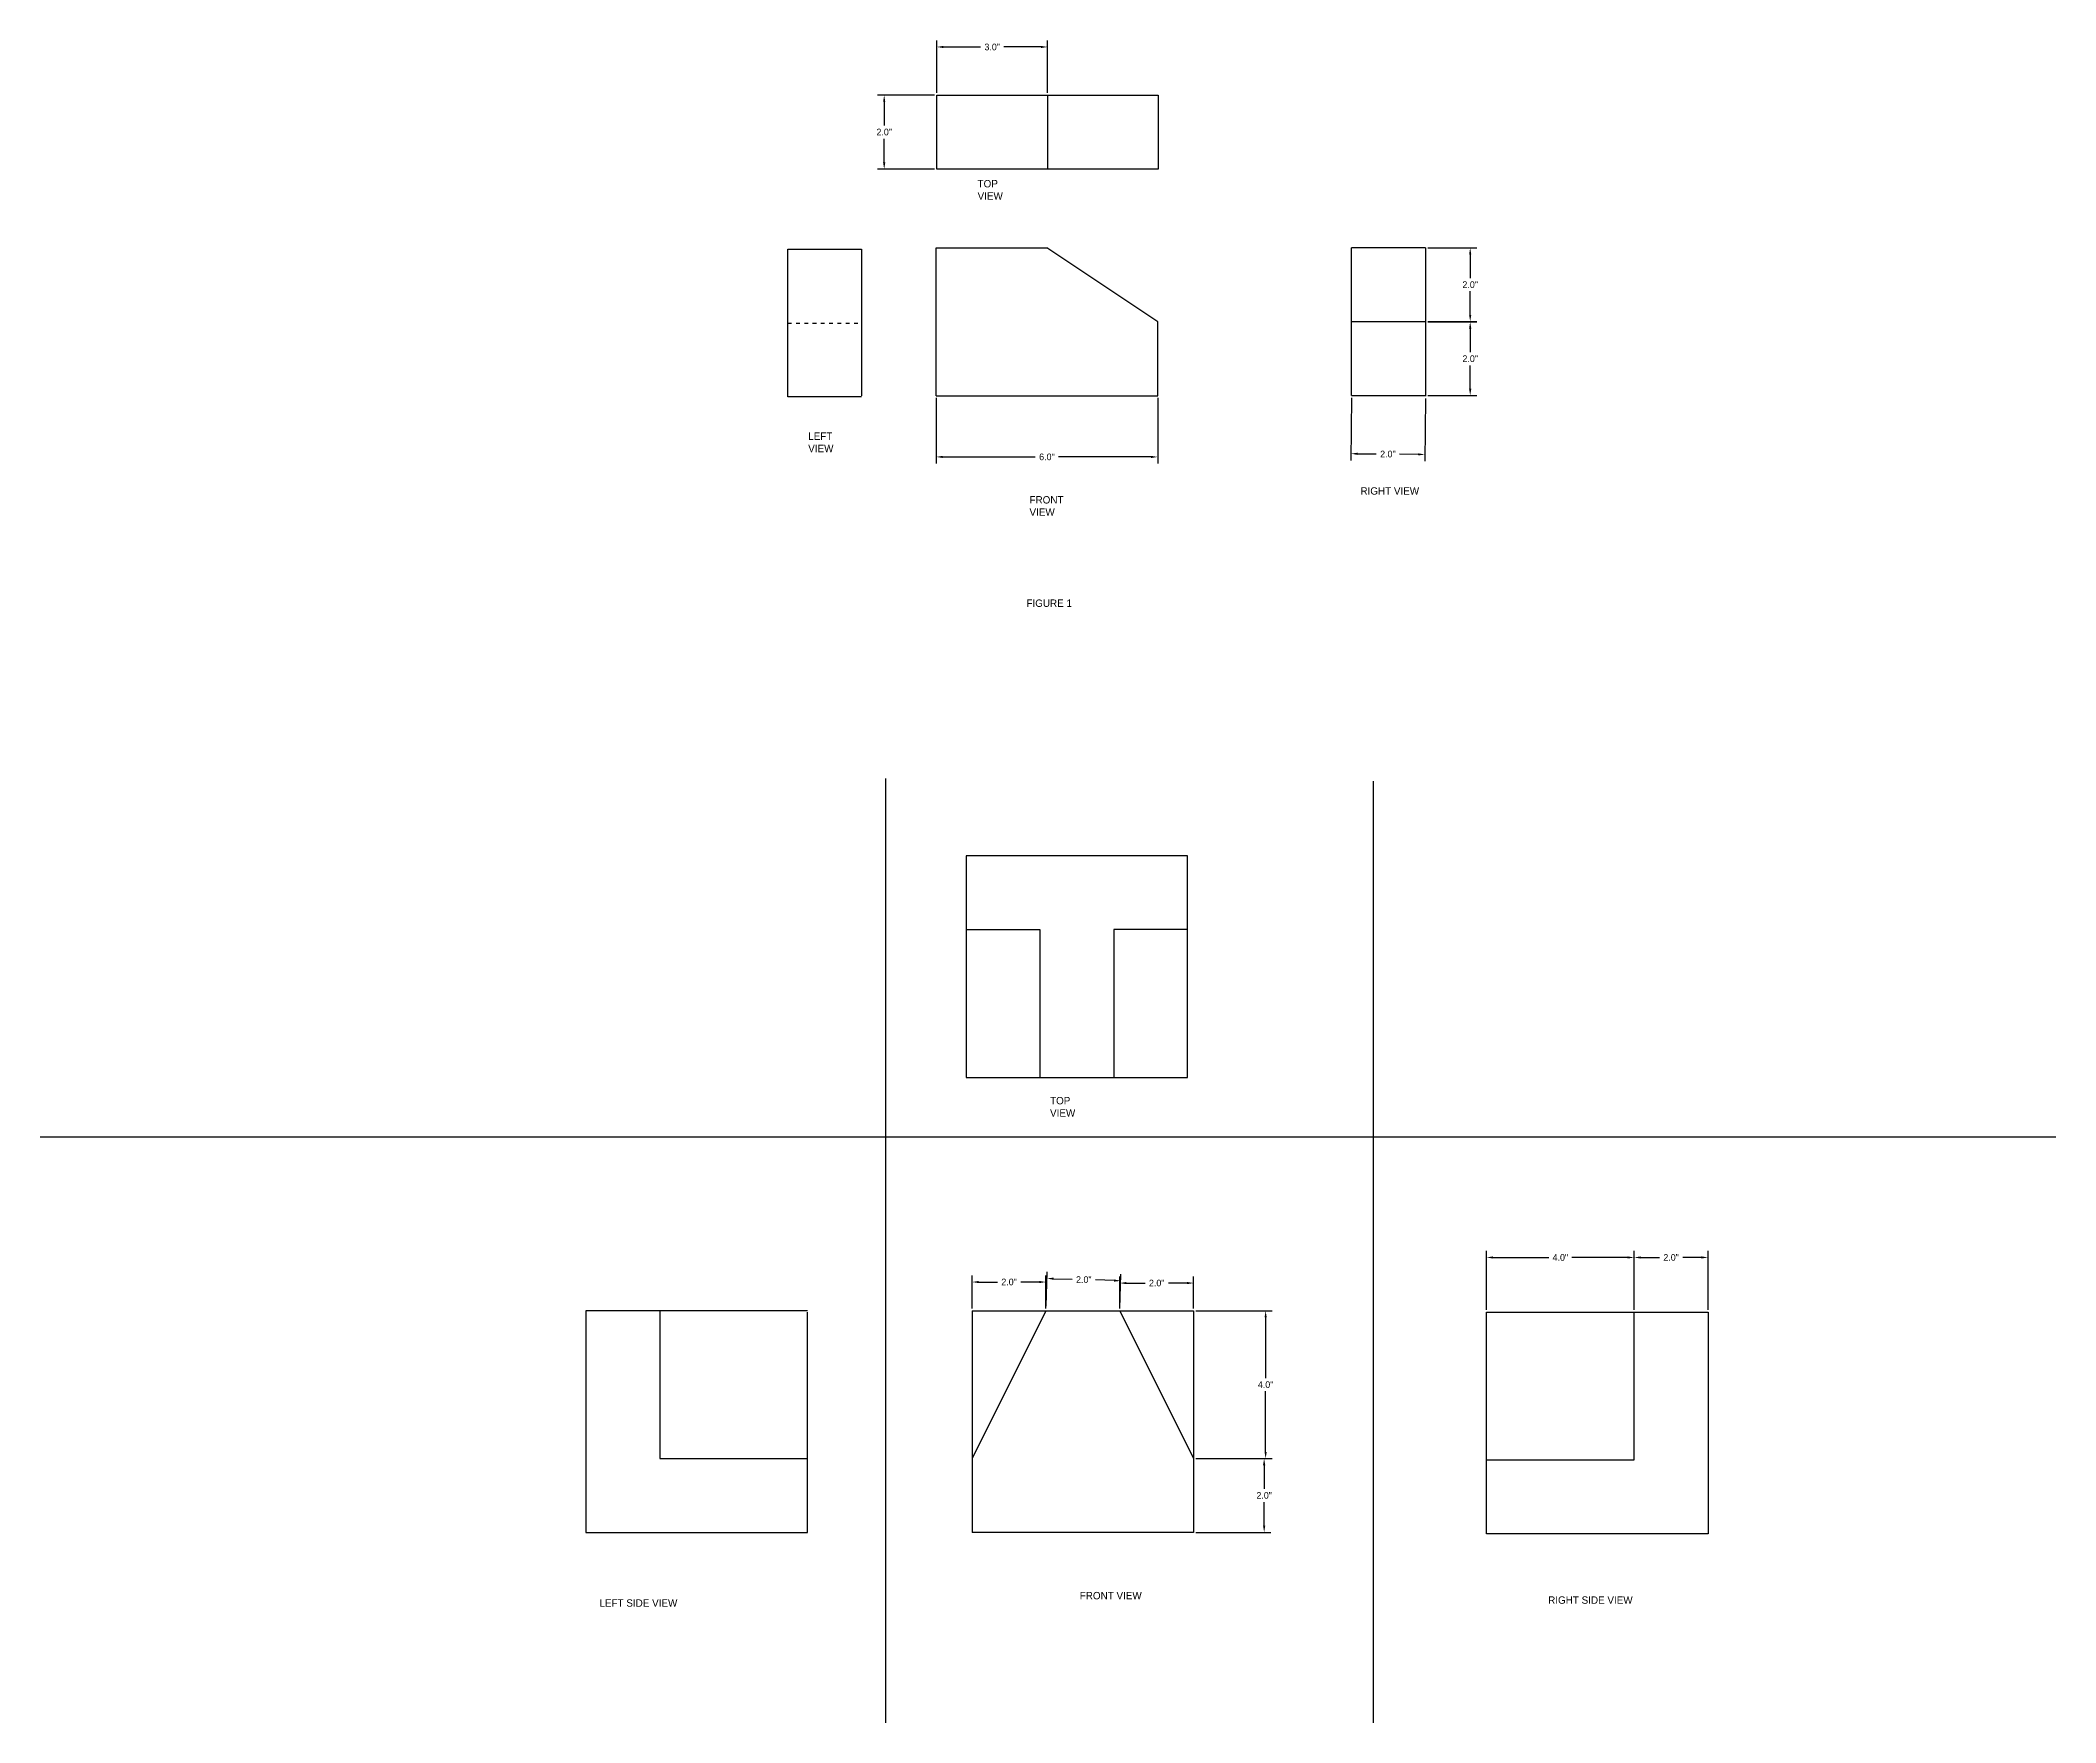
# Model space of a CAD drawing. Header units: inches. Extents: x -7.6 to 46.9, y -32.2 to 38.1.
# Drawn here: x -7.6 to 46.9, y -7.4 to 38.1 of the extents above; entities that cross this region are included whole.
import ezdxf

# ---------------------------------------------------------------- set-up
doc = ezdxf.new("R2010")
doc.units = ezdxf.units.IN
doc.header["$MEASUREMENT"] = 0
doc.linetypes.add('DOT2', pattern=[0.125, 0, -0.125])
doc.dimstyles.get("Standard").update_dxf_attribs({"dimtxt": 0.18, "dimasz": 0.18, "dimexe": 0.18, "dimexo": 0.0625, "dimgap": 0.09, "dimtad": 0, "dimtih": 1, "dimtoh": 1, "dimdec": 1, "dimzin": 0, "dimdsep": 46, "dimlunit": 3, "dimtxsty": 'Standard', "dimcen": 0.09, "dimadec": 0, "dimazin": 0, "dimtfac": 1, "dimtdec": 1, "dimtofl": 0, "dimtmove": 0, "dimatfit": 3, "dimfxl": 1, "dimtolj": 1, "dimtzin": 0, "dimarcsym": 0})

# ---------------------------------------------------------------- blocks, each defined once
blk = doc.blocks.new('*D1')
at = {"color": 0, "lineweight": -2}
for p, q in [((16.624, 28.432), (16.624, 26.656)), ((22.624, 28.432), (22.624, 26.656)), ((16.804, 26.836), (19.309, 26.836)), ((22.444, 26.836), (19.939, 26.836))]:
    blk.add_line(p, q, dxfattribs=at)
at = {"color": 0}
for points in [[(16.804, 26.866), (16.804, 26.806), (16.624, 26.836)], [(22.444, 26.866), (22.444, 26.806), (22.624, 26.836)]]:
    blk.add_solid(points, dxfattribs=at)
at = {"layer": 'Defpoints', "color": 0}
for p in [(16.624, 28.494), (22.624, 28.494), (16.624, 26.836)]:
    blk.add_point(p, dxfattribs=at)
at = {"color": 0, "insert": (19.624, 26.836), "char_height": 0.18, "attachment_point": 5}
blk.add_mtext('\\A1;6.0"', dxfattribs=at)
blk = doc.blocks.new('*D2')
at = {"color": 0, "lineweight": -2}
for p, q in [((27.876, 28.438), (27.858, 26.743)), ((29.876, 28.417), (29.858, 26.722)), ((28.04, 26.921), (28.545, 26.916)), ((29.68, 26.904), (29.175, 26.909))]:
    blk.add_line(p, q, dxfattribs=at)
at = {"color": 0}
for points in [[(28.041, 26.951), (28.04, 26.891), (27.86, 26.923)], [(29.681, 26.934), (29.68, 26.874), (29.86, 26.902)]]:
    blk.add_solid(points, dxfattribs=at)
at = {"layer": 'Defpoints', "color": 0}
for p in [(27.877, 28.5), (29.877, 28.479), (29.86, 26.902)]:
    blk.add_point(p, dxfattribs=at)
at = {"color": 0, "insert": (28.86, 26.912), "char_height": 0.18, "attachment_point": 5}
blk.add_mtext('\\A1;2.0"', dxfattribs=at)
blk = doc.blocks.new('*D4')
at = {"color": 0, "lineweight": -2}
for p, q in [((29.94, 32.5), (31.269, 32.5)), ((31.089, 32.32), (31.089, 31.68)), ((31.089, 30.68), (31.089, 31.32)), ((29.94, 30.5), (31.269, 30.5))]:
    blk.add_line(p, q, dxfattribs=at)
at = {"color": 0}
for points in [[(31.059, 32.32), (31.119, 32.32), (31.089, 32.5)], [(31.059, 30.68), (31.119, 30.68), (31.089, 30.5)]]:
    blk.add_solid(points, dxfattribs=at)
at = {"layer": 'Defpoints', "color": 0}
for p in [(29.877, 32.5), (29.877, 30.5), (31.089, 30.5)]:
    blk.add_point(p, dxfattribs=at)
at = {"color": 0, "insert": (31.089, 31.5), "char_height": 0.18, "attachment_point": 5}
blk.add_mtext('\\A1;2.0"', dxfattribs=at)
blk = doc.blocks.new('*D5')
at = {"color": 0, "lineweight": -2}
for p, q in [((29.94, 30.49), (31.269, 30.49)), ((31.089, 30.31), (31.089, 29.675)), ((31.089, 28.68), (31.089, 29.315)), ((29.94, 28.5), (31.269, 28.5))]:
    blk.add_line(p, q, dxfattribs=at)
at = {"color": 0}
for points in [[(31.059, 30.31), (31.119, 30.31), (31.089, 30.49)], [(31.059, 28.68), (31.119, 28.68), (31.089, 28.5)]]:
    blk.add_solid(points, dxfattribs=at)
at = {"layer": 'Defpoints', "color": 0}
for p in [(29.877, 30.49), (29.877, 28.5), (31.089, 28.5)]:
    blk.add_point(p, dxfattribs=at)
at = {"color": 0, "insert": (31.089, 29.495), "char_height": 0.18, "attachment_point": 5}
blk.add_mtext('\\A1;2.0"', dxfattribs=at)
blk = doc.blocks.new('*D6')
at = {"color": 0, "lineweight": -2}
for p, q in [((16.641, 36.693), (16.641, 38.115)), ((16.821, 37.935), (17.826, 37.935)), ((19.461, 37.935), (18.456, 37.935)), ((19.641, 36.693), (19.641, 38.115))]:
    blk.add_line(p, q, dxfattribs=at)
at = {"color": 0}
for points in [[(16.821, 37.965), (16.821, 37.905), (16.641, 37.935)], [(19.461, 37.965), (19.461, 37.905), (19.641, 37.935)]]:
    blk.add_solid(points, dxfattribs=at)
at = {"layer": 'Defpoints', "color": 0}
for p in [(19.641, 37.935), (16.641, 36.631), (19.641, 36.631)]:
    blk.add_point(p, dxfattribs=at)
at = {"color": 0, "insert": (18.141, 37.935), "char_height": 0.18, "attachment_point": 5}
blk.add_mtext('\\A1;3.0"', dxfattribs=at)
blk = doc.blocks.new('*D7')
at = {"color": 0, "lineweight": -2}
for p, q in [((16.579, 36.631), (15.036, 36.631)), ((15.216, 36.451), (15.216, 35.811)), ((15.216, 34.811), (15.216, 35.451)), ((16.579, 34.631), (15.036, 34.631))]:
    blk.add_line(p, q, dxfattribs=at)
at = {"color": 0}
for points in [[(15.186, 36.451), (15.246, 36.451), (15.216, 36.631)], [(15.186, 34.811), (15.246, 34.811), (15.216, 34.631)]]:
    blk.add_solid(points, dxfattribs=at)
at = {"layer": 'Defpoints', "color": 0}
for p in [(16.641, 36.631), (15.216, 34.631), (16.641, 34.631)]:
    blk.add_point(p, dxfattribs=at)
at = {"color": 0, "insert": (15.216, 35.631), "char_height": 0.18, "attachment_point": 5}
blk.add_mtext('\\A1;2.0"', dxfattribs=at)
blk = doc.blocks.new('*D9')
at = {"color": 0, "lineweight": -2}
for p, q in [((17.598, 3.779), (17.598, 4.676)), ((17.778, 4.496), (18.283, 4.496)), ((19.418, 4.496), (18.913, 4.496)), ((19.598, 3.779), (19.598, 4.676))]:
    blk.add_line(p, q, dxfattribs=at)
at = {"color": 0}
for points in [[(17.778, 4.526), (17.778, 4.466), (17.598, 4.496)], [(19.418, 4.526), (19.418, 4.466), (19.598, 4.496)]]:
    blk.add_solid(points, dxfattribs=at)
at = {"layer": 'Defpoints', "color": 0}
for p in [(19.598, 4.496), (17.598, 3.717), (19.598, 3.717)]:
    blk.add_point(p, dxfattribs=at)
at = {"color": 0, "insert": (18.598, 4.496), "char_height": 0.18, "attachment_point": 5}
blk.add_mtext('\\A1;2.0"', dxfattribs=at)
blk = doc.blocks.new('*D10')
at = {"color": 0, "lineweight": -2}
for p, q in [((19.6, 3.842), (19.629, 4.772)), ((19.803, 4.587), (20.308, 4.571)), ((21.443, 4.535), (20.938, 4.551)), ((21.6, 3.779), (21.629, 4.71))]:
    blk.add_line(p, q, dxfattribs=at)
at = {"color": 0}
for points in [[(19.804, 4.617), (19.802, 4.557), (19.623, 4.592)], [(21.444, 4.565), (21.442, 4.505), (21.623, 4.53)]]:
    blk.add_solid(points, dxfattribs=at)
at = {"layer": 'Defpoints', "color": 0}
for p in [(21.623, 4.53), (19.598, 3.779), (21.598, 3.717)]:
    blk.add_point(p, dxfattribs=at)
at = {"color": 0, "insert": (20.623, 4.561), "char_height": 0.18, "attachment_point": 5}
blk.add_mtext('\\A1;2.0"', dxfattribs=at)
blk = doc.blocks.new('*D11')
at = {"color": 0, "lineweight": -2}
for p, q in [((21.598, 3.779), (21.598, 4.648)), ((21.778, 4.468), (22.283, 4.468)), ((23.418, 4.468), (22.913, 4.468)), ((23.598, 3.779), (23.598, 4.648))]:
    blk.add_line(p, q, dxfattribs=at)
at = {"color": 0}
for points in [[(21.778, 4.498), (21.778, 4.438), (21.598, 4.468)], [(23.418, 4.498), (23.418, 4.438), (23.598, 4.468)]]:
    blk.add_solid(points, dxfattribs=at)
at = {"layer": 'Defpoints', "color": 0}
for p in [(23.598, 4.468), (21.598, 3.717), (23.598, 3.717)]:
    blk.add_point(p, dxfattribs=at)
at = {"color": 0, "insert": (22.598, 4.468), "char_height": 0.18, "attachment_point": 5}
blk.add_mtext('\\A1;2.0"', dxfattribs=at)
blk = doc.blocks.new('*D13')
at = {"color": 0, "lineweight": -2}
for p, q in [((23.66, 3.717), (25.728, 3.717)), ((25.548, 3.537), (25.548, 1.897)), ((25.548, -0.103), (25.548, 1.537)), ((23.66, -0.283), (25.728, -0.283))]:
    blk.add_line(p, q, dxfattribs=at)
at = {"color": 0}
for points in [[(25.518, 3.537), (25.578, 3.537), (25.548, 3.717)], [(25.518, -0.103), (25.578, -0.103), (25.548, -0.283)]]:
    blk.add_solid(points, dxfattribs=at)
at = {"layer": 'Defpoints', "color": 0}
for p in [(23.598, 3.717), (23.598, -0.283), (25.548, -0.283)]:
    blk.add_point(p, dxfattribs=at)
at = {"color": 0, "insert": (25.548, 1.717), "char_height": 0.18, "attachment_point": 5}
blk.add_mtext('\\A1;4.0"', dxfattribs=at)
blk = doc.blocks.new('*D14')
at = {"color": 0, "lineweight": -2}
for p, q in [((23.66, -0.283), (25.688, -0.283)), ((25.508, -0.463), (25.508, -1.103)), ((25.508, -2.103), (25.508, -1.463)), ((23.66, -2.283), (25.688, -2.283))]:
    blk.add_line(p, q, dxfattribs=at)
at = {"color": 0}
for points in [[(25.478, -0.463), (25.538, -0.463), (25.508, -0.283)], [(25.478, -2.103), (25.538, -2.103), (25.508, -2.283)]]:
    blk.add_solid(points, dxfattribs=at)
at = {"layer": 'Defpoints', "color": 0}
for p in [(23.598, -0.283), (23.598, -2.283), (25.508, -2.283)]:
    blk.add_point(p, dxfattribs=at)
at = {"color": 0, "insert": (25.508, -1.283), "char_height": 0.18, "attachment_point": 5}
blk.add_mtext('\\A1;2.0"', dxfattribs=at)
blk = doc.blocks.new('*D15')
at = {"color": 0, "lineweight": -2}
for p, q in [((31.531, 3.742), (31.531, 5.341)), ((31.711, 5.161), (33.216, 5.161)), ((35.351, 5.161), (33.846, 5.161)), ((35.531, 3.742), (35.531, 5.341))]:
    blk.add_line(p, q, dxfattribs=at)
at = {"color": 0}
for points in [[(31.711, 5.191), (31.711, 5.131), (31.531, 5.161)], [(35.351, 5.191), (35.351, 5.131), (35.531, 5.161)]]:
    blk.add_solid(points, dxfattribs=at)
at = {"layer": 'Defpoints', "color": 0}
for p in [(35.531, 5.161), (31.531, 3.68), (35.531, 3.68)]:
    blk.add_point(p, dxfattribs=at)
at = {"color": 0, "insert": (33.531, 5.161), "char_height": 0.18, "attachment_point": 5}
blk.add_mtext('\\A1;4.0"', dxfattribs=at)
blk = doc.blocks.new('*D16')
at = {"color": 0, "lineweight": -2}
for p, q in [((35.531, 3.742), (35.531, 5.341)), ((35.711, 5.161), (36.216, 5.161)), ((37.351, 5.161), (36.846, 5.161)), ((37.531, 3.742), (37.531, 5.341))]:
    blk.add_line(p, q, dxfattribs=at)
at = {"color": 0}
for points in [[(35.711, 5.191), (35.711, 5.131), (35.531, 5.161)], [(37.351, 5.191), (37.351, 5.131), (37.531, 5.161)]]:
    blk.add_solid(points, dxfattribs=at)
at = {"layer": 'Defpoints', "color": 0}
for p in [(37.531, 5.161), (35.531, 3.68), (37.531, 3.68)]:
    blk.add_point(p, dxfattribs=at)
at = {"color": 0, "insert": (36.531, 5.161), "char_height": 0.18, "attachment_point": 5}
blk.add_mtext('\\A1;2.0"', dxfattribs=at)

msp = doc.modelspace()

# ---------------------------------------------------------------- linework, layer by layer
for p, q in [((16.641, 36.631), (19.641, 36.631)), ((16.641, 34.631), (16.641, 36.631)), ((19.641, 36.631), (22.641, 36.631)), ((19.641, 36.631), (19.641, 34.631)), ((22.641, 36.631), (22.641, 34.631)), ((19.641, 34.631), (16.641, 34.631)), ((22.641, 34.631), (19.641, 34.631)), ((12.603, 28.459), (12.603, 32.459)), ((12.603, 32.459), (14.603, 32.459)), ((14.603, 32.459), (14.603, 28.487)), ((16.624, 28.494), (16.624, 32.494)), ((16.624, 32.494), (19.624, 32.494)), ((22.624, 30.494), (19.624, 32.494)), ((29.877, 32.5), (27.877, 32.5)), ((27.877, 28.5), (27.877, 32.5)), ((29.877, 32.5), (29.877, 28.479)), ((22.624, 28.494), (22.624, 30.494)), ((27.877, 30.5), (29.877, 30.5)), ((14.603, 28.459), (12.603, 28.459)), ((16.624, 28.494), (22.624, 28.494)), ((27.877, 28.5), (29.877, 28.5)), ((15.249, 18.126), (15.249, -7.435)), ((28.459, 18.061), (28.459, -7.435)), ((23.435, 16.037), (17.435, 16.037)), ((17.435, 16.037), (17.435, 14.037)), ((23.435, 14.037), (23.435, 16.037)), ((17.435, 14.037), (17.435, 10.037)), ((17.435, 14.037), (19.435, 14.037)), ((19.435, 14.037), (19.435, 10.037)), ((23.435, 14.037), (21.435, 14.037)), ((21.435, 14.037), (21.435, 10.037)), ((23.435, 10.037), (23.435, 14.037)), ((17.435, 10.037), (23.435, 10.037)), ((-7.642, 8.424), (46.948, 8.424)), ((9.138, 3.717), (7.138, 3.717)), ((7.138, 3.717), (7.138, -2.283)), ((13.138, 3.717), (9.138, 3.717)), ((9.138, 3.717), (9.138, -0.283)), ((13.138, -0.283), (13.138, 3.68)), ((17.598, 3.717), (19.598, 3.717)), ((17.598, 3.717), (17.598, -0.283)), ((19.598, 3.717), (17.598, -0.283)), ((19.598, 3.717), (21.598, 3.717)), ((21.598, 3.717), (23.598, 3.717)), ((21.598, 3.717), (23.598, -0.283)), ((23.598, 3.717), (23.598, -0.283)), ((31.531, 3.68), (35.531, 3.68)), ((31.531, -0.32), (31.531, 3.68)), ((35.531, 3.68), (37.531, 3.68)), ((35.531, -0.32), (35.531, 3.68)), ((37.531, 3.68), (37.531, -2.32)), ((9.138, -0.283), (13.138, -0.283)), ((13.138, -2.283), (13.138, -0.283)), ((17.598, -0.283), (17.598, -2.283)), ((23.598, -0.283), (23.598, -2.283)), ((31.531, -2.32), (31.531, -0.32)), ((31.531, -0.32), (35.531, -0.32)), ((7.138, -2.283), (13.138, -2.283)), ((23.598, -2.283), (17.598, -2.283)), ((37.531, -2.32), (31.531, -2.32))]:
    msp.add_line(p, q)
at = {"linetype": 'DOT2'}
msp.add_line((12.603, 30.459), (14.603, 30.459), dxfattribs=at)

# ---------------------------------------------------------------- texts
at = {"linetype": 'DOT2', "char_height": 0.2, "attachment_point": 1}
for s, insert, width in [('TOP VIEW', (17.746, 34.334), 0.07956), ('LEFT VIEW', (13.158, 27.498), 0.13261), ('FRONT VIEW', (19.152, 25.775), 0.39782)]:
    msp.add_mtext(s, dxfattribs=dict(at, insert=insert, width=width))
for s, insert in [('RIGHT VIEW', (28.116, 26.014)), ('FIGURE 1', (19.069, 22.976))]:
    msp.add_mtext(s, dxfattribs=dict(at, insert=insert))
at = {"insert": (19.708, 9.507), "char_height": 0.2, "width": 0.04028, "attachment_point": 1}
msp.add_mtext('TOP VIEW', dxfattribs=at)
at = {"char_height": 0.2, "attachment_point": 1}
for s, insert in [('LEFT SIDE VIEW', (7.503, -4.095)), ('FRONT VIEW', (20.513, -3.894)), ('RIGHT SIDE VIEW', (33.201, -4.015))]:
    msp.add_mtext(s, dxfattribs=dict(at, insert=insert))

# ---------------------------------------------------------------- dimensions: what is measured, and where the dimension line sits
for p1, p2, distance, picture, middle in [((16.641, 36.631), (19.641, 36.631), 1.305, '*D6', (18.141, 37.935)), ((16.641, 36.631), (16.641, 34.631), -1.425, '*D7', (15.216, 35.631)), ((29.877, 32.5), (29.877, 30.5), 1.212, '*D4', (31.089, 31.5)), ((29.877, 30.49), (29.877, 28.5), 1.212, '*D5', (31.089, 29.495)), ((22.624, 28.494), (16.624, 28.494), 1.658, '*D1', (19.624, 26.836)), ((27.877, 28.5), (29.877, 28.479), -1.577, '*D2', (28.86, 26.912)), ((31.531, 3.68), (35.531, 3.68), 1.481, '*D15', (33.531, 5.161)), ((35.531, 3.68), (37.531, 3.68), 1.481, '*D16', (36.531, 5.161)), ((17.598, 3.717), (19.598, 3.717), 0.78, '*D9', (18.598, 4.496)), ((19.598, 3.779), (21.598, 3.717), 0.814, '*D10', (20.623, 4.561)), ((21.598, 3.717), (23.598, 3.717), 0.751, '*D11', (22.598, 4.468)), ((23.598, 3.717), (23.598, -0.283), 1.95, '*D13', (25.548, 1.717)), ((23.598, -0.283), (23.598, -2.283), 1.91, '*D14', (25.508, -1.283))]:
    dim = msp.add_aligned_dim(p1=p1, p2=p2, distance=distance, dimstyle='Standard')
    dim.commit()
    dim.dimension.update_dxf_attribs({"geometry": picture, "text_midpoint": middle})

doc.saveas('drawing.dxf')
